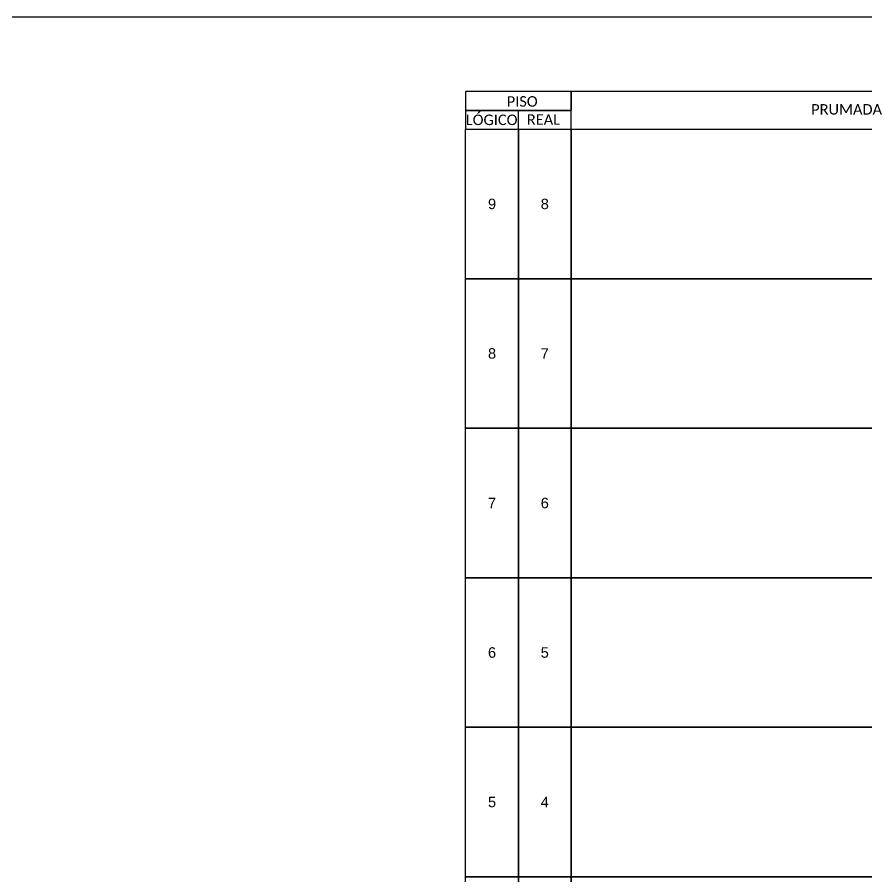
# Model space of a CAD drawing. Header units: metres. Extents: x -0.5 to 58.6, y -0.5 to 41.2.
# Drawn here: x 38.45 to 48.5, y 31.04 to 41.2 of the extents above; entities that cross this region are included whole.
import ezdxf
from ezdxf.enums import TextEntityAlignment as Align

# ---------------------------------------------------------------- set-up
doc = ezdxf.new("R2010")
doc.units = ezdxf.units.M
doc.styles.add('ARIAL', font='arial.ttf')
doc.styles.add('WMF-Calibri0', font='CALIBRI.TTF')

# ---------------------------------------------------------------- blocks, each defined once
blk = doc.blocks.new('ANDAR_MAIOR')
for points in [[(0, 32.74), (11.57, 32.74), (11.57, 0), (0, 0)], [(11.57, 32.74), (23.15, 32.74), (23.15, 0), (11.57, 0)], [(23.15, 32.74), (143.15, 32.74), (143.15, 0), (23.15, 0)], [(143.15, 32.74), (154.72, 32.74), (154.72, 0), (143.15, 0)], [(154.72, 32.74), (177.86, 32.74), (177.86, 0), (154.72, 0)]]:
    blk.add_lwpolyline(points, close=True)
blk.add_point((0, 0))
at = {"style": 'ARIAL', "flags": 4}
for tag, p in [('LOGICO', (5.79, 16.37)), ('REAL', (17.36, 16.37)), ("UC'S POR PISO", (148.93, 16.37)), ('N°DOS_APS', (166.29, 16.37))]:
    blk.add_attdef(tag, text='', height=2.3, dxfattribs=at).set_placement(p, align=Align.MIDDLE_CENTER)
blk = doc.blocks.new('A$C4360606C')
at = {"color": 0}
for points in [[(0, 4.11), (23.15, 4.11), (23.15, 8.22), (0, 8.22)], [(0, 0), (23.15, 0), (23.15, 4.11), (0, 4.11)]]:
    blk.add_lwpolyline(points, close=True, dxfattribs=at)
for points in [[(23.15, 0), (177.9, 0), (177.9, 8.22), (23.15, 8.22), (23.15, 8.22), (23.15, 4.11)], [(143.15, 0), (143.15, 8.22)], [(11.57, 0), (11.57, 4.11)]]:
    blk.add_lwpolyline(points)
at = {"color": 0, "style": 'WMF-Calibri0'}
for s, p in [('     PISO', (4.96, 4.92)), ('  LÓGICO', (-1.58, 0.89)), ('PRUMADA', (75.71, 3.18)), ("UM's POR PISO", (146.67, 3.06)), ('    REAL', (10.18, 0.95))]:
    blk.add_text(s, height=2.3, dxfattribs=at).set_placement(p)

msp = doc.modelspace()

# ---------------------------------------------------------------- linework, layer by layer
at = {"color": 7}
msp.add_lwpolyline([(-0.484, -0.498), (58.554, -0.498), (58.554, 41.201), (-0.484, 41.201)], close=True, dxfattribs=at)

# ---------------------------------------------------------------- block references
at = {"xscale": 0.054, "yscale": 0.054, "zscale": 0.054}
msp.add_blockref('A$C4360606C', (43.757, 39.877), dxfattribs=at)
ref = msp.add_blockref('ANDAR_MAIOR', (43.757, 38.109), dxfattribs=dict(xscale=0.054, yscale=0.054, zscale=0.054))
ref.add_attrib('LOGICO', '9', dxfattribs={"height": 0.124, "style": 'ARIAL'}).set_placement((44.07, 38.993), align=Align.MIDDLE_CENTER)
ref.add_attrib('REAL', '8', dxfattribs={"height": 0.124, "style": 'ARIAL'}).set_placement((44.694, 38.993), align=Align.MIDDLE_CENTER)
ref.add_attrib("UC'S POR PISO", '8', dxfattribs={"height": 0.124, "style": 'ARIAL'}).set_placement((51.799, 38.993), align=Align.MIDDLE_CENTER)
ref.add_attrib('N°DAS_UCS', '801  a 808', dxfattribs={"height": 0.1242, "style": 'ARIAL'}).set_placement((52.737, 38.993), align=Align.MIDDLE_CENTER)
ref = msp.add_blockref('ANDAR_MAIOR', (43.757, 36.341), dxfattribs=dict(xscale=0.054, yscale=0.054, zscale=0.054))
ref.add_attrib('LOGICO', '8', dxfattribs={"height": 0.124, "style": 'ARIAL'}).set_placement((44.07, 37.225), align=Align.MIDDLE_CENTER)
ref.add_attrib('REAL', '7', dxfattribs={"height": 0.124, "style": 'ARIAL'}).set_placement((44.694, 37.225), align=Align.MIDDLE_CENTER)
ref.add_attrib("UC'S POR PISO", '6', dxfattribs={"height": 0.124, "style": 'ARIAL'}).set_placement((51.799, 37.225), align=Align.MIDDLE_CENTER)
ref.add_attrib('N°DAS_UCS', '701  a 706', dxfattribs={"height": 0.1242, "style": 'ARIAL'}).set_placement((52.737, 37.225), align=Align.MIDDLE_CENTER)
ref = msp.add_blockref('ANDAR_MAIOR', (43.757, 34.573), dxfattribs=dict(xscale=0.054, yscale=0.054, zscale=0.054))
ref.add_attrib('LOGICO', '7', dxfattribs={"height": 0.124, "style": 'ARIAL'}).set_placement((44.07, 35.457), align=Align.MIDDLE_CENTER)
ref.add_attrib('REAL', '6', dxfattribs={"height": 0.124, "style": 'ARIAL'}).set_placement((44.694, 35.457), align=Align.MIDDLE_CENTER)
ref.add_attrib("UC'S POR PISO", '6', dxfattribs={"height": 0.124, "style": 'ARIAL'}).set_placement((51.799, 35.457), align=Align.MIDDLE_CENTER)
ref.add_attrib('N°DAS_UCS', '601  a 606', dxfattribs={"height": 0.1242, "style": 'ARIAL'}).set_placement((52.737, 35.457), align=Align.MIDDLE_CENTER)
ref = msp.add_blockref('ANDAR_MAIOR', (43.757, 32.805), dxfattribs=dict(xscale=0.054, yscale=0.054, zscale=0.054))
ref.add_attrib('LOGICO', '6', dxfattribs={"height": 0.124, "style": 'ARIAL'}).set_placement((44.07, 33.689), align=Align.MIDDLE_CENTER)
ref.add_attrib('REAL', '5', dxfattribs={"height": 0.124, "style": 'ARIAL'}).set_placement((44.694, 33.689), align=Align.MIDDLE_CENTER)
ref.add_attrib("UC'S POR PISO", '6', dxfattribs={"height": 0.124, "style": 'ARIAL'}).set_placement((51.799, 33.689), align=Align.MIDDLE_CENTER)
ref.add_attrib('N°DAS_UCS', '501 a 506', dxfattribs={"height": 0.1242, "style": 'ARIAL'}).set_placement((52.737, 33.689), align=Align.MIDDLE_CENTER)
ref = msp.add_blockref('ANDAR_MAIOR', (43.757, 31.037), dxfattribs=dict(xscale=0.054, yscale=0.054, zscale=0.054))
ref.add_attrib('LOGICO', '5', dxfattribs={"height": 0.124, "style": 'ARIAL'}).set_placement((44.07, 31.921), align=Align.MIDDLE_CENTER)
ref.add_attrib('REAL', '4', dxfattribs={"height": 0.124, "style": 'ARIAL'}).set_placement((44.694, 31.921), align=Align.MIDDLE_CENTER)
ref.add_attrib("UC'S POR PISO", '6', dxfattribs={"height": 0.124, "style": 'ARIAL'}).set_placement((51.799, 31.921), align=Align.MIDDLE_CENTER)
ref.add_attrib('N°DAS_UCS', '401 a 406', dxfattribs={"height": 0.1242, "style": 'ARIAL'}).set_placement((52.737, 31.921), align=Align.MIDDLE_CENTER)
ref = msp.add_blockref('ANDAR_MAIOR', (43.757, 29.268), dxfattribs=dict(xscale=0.054, yscale=0.054, zscale=0.054))
ref.add_attrib('LOGICO', '4', dxfattribs={"height": 0.124, "style": 'ARIAL'}).set_placement((44.07, 30.152), align=Align.MIDDLE_CENTER)
ref.add_attrib('REAL', '3', dxfattribs={"height": 0.124, "style": 'ARIAL'}).set_placement((44.694, 30.152), align=Align.MIDDLE_CENTER)
ref.add_attrib("UC'S POR PISO", '6', dxfattribs={"height": 0.124, "style": 'ARIAL'}).set_placement((51.799, 30.152), align=Align.MIDDLE_CENTER)
ref.add_attrib('N°DAS_UCS', '301 a 306', dxfattribs={"height": 0.1242, "style": 'ARIAL'}).set_placement((52.737, 30.152), align=Align.MIDDLE_CENTER)

doc.saveas('drawing.dxf')
